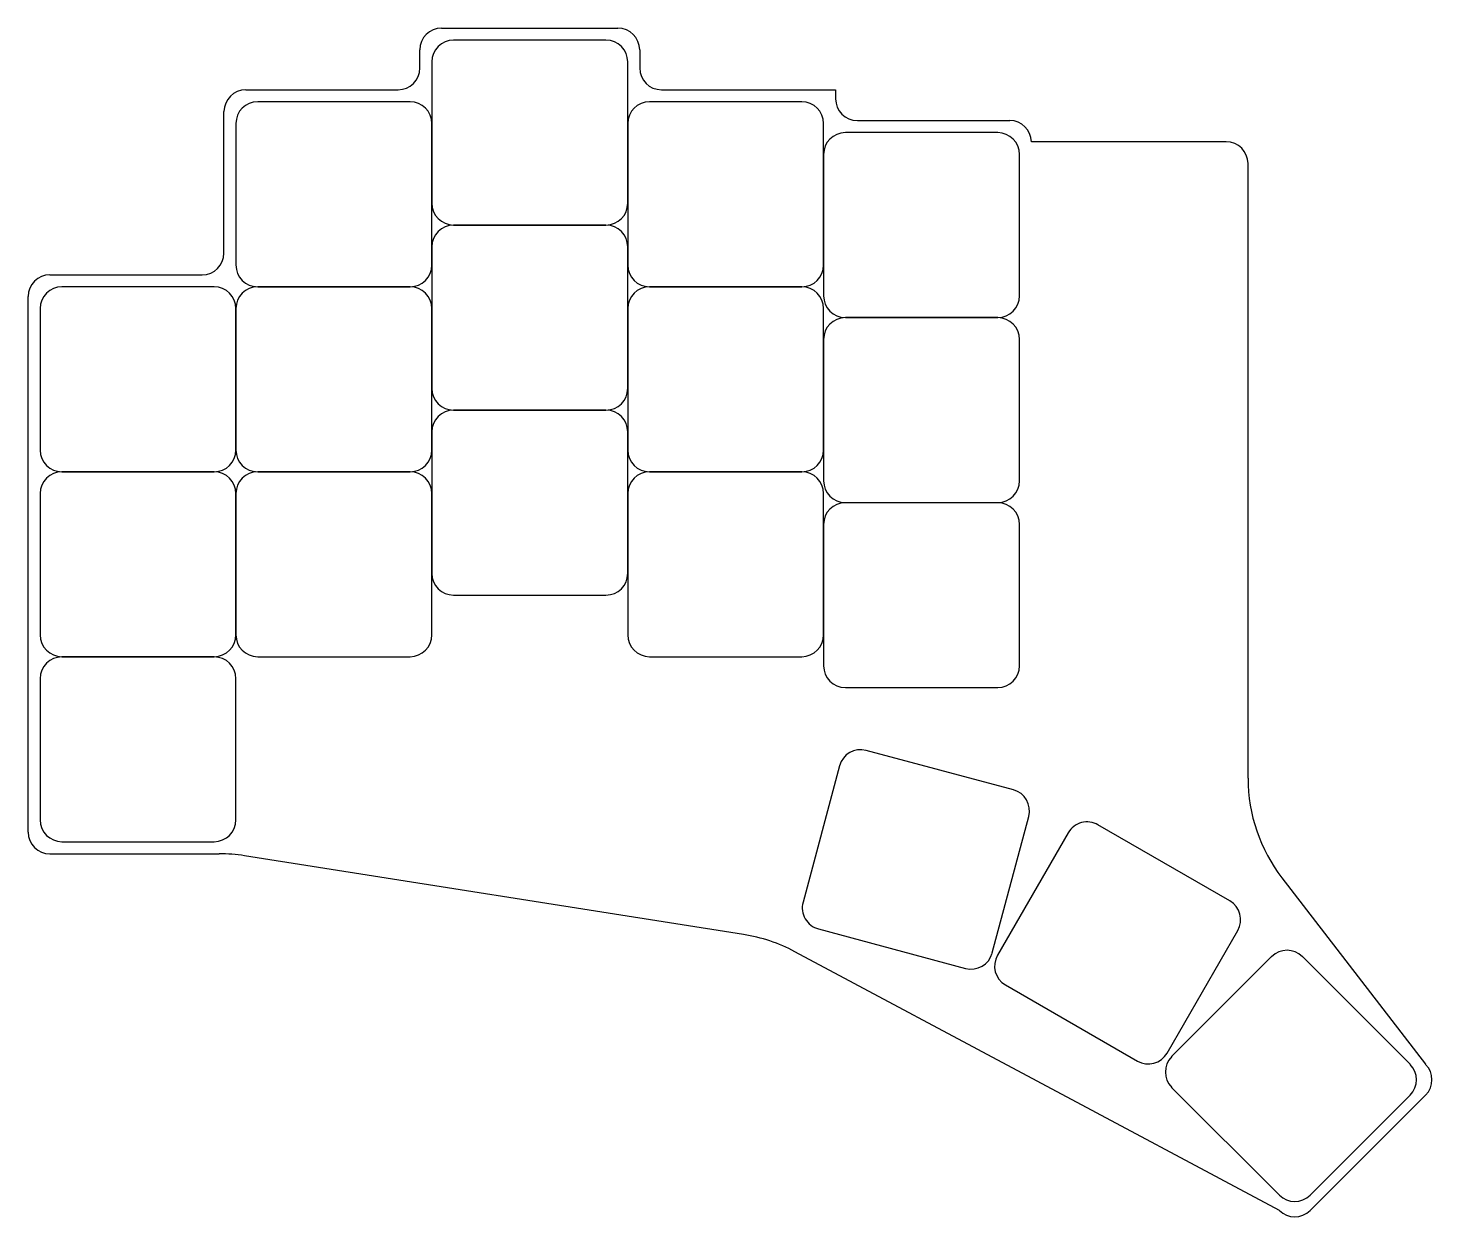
# Model space of a CAD drawing. Header units: millimetres. Extents: x 58 to 187, y 7 to 116.
import ezdxf

# ---------------------------------------------------------------- set-up
doc = ezdxf.new("R2010")
doc.units = ezdxf.units.MM

msp = doc.modelspace()

# ---------------------------------------------------------------- linework, layer by layer
for p, q in [((95.9, 116.27), (112.1, 116.27)), ((111, 115.16), (97, 115.16)), ((93.9, 112.6), (93.9, 114.27)), ((114.1, 114.27), (114.1, 112.6)), ((95, 113.16), (95, 100.17)), ((113, 100.17), (113, 113.16)), ((77.9, 110.6), (91.9, 110.6)), ((116.1, 110.6), (132.1, 110.6)), ((132.1, 110.6), (132.1, 109.77)), ((75.9, 95.6), (75.9, 108.6)), ((93, 109.5), (79, 109.5)), ((129, 109.5), (115, 109.5)), ((77, 107.5), (77, 94.5)), ((95, 94.5), (95, 107.5)), ((113, 107.5), (113, 94.5)), ((131, 94.5), (131, 107.5)), ((134.1, 107.77), (148.1, 107.77)), ((147, 106.66), (133, 106.66)), ((168, 105.82), (150.1, 105.82)), ((131, 104.66), (131, 91.67)), ((149, 91.67), (149, 104.66)), ((170, 47.34), (170, 103.82)), ((97, 98.17), (111, 98.17)), ((111, 98.16), (97, 98.16)), ((95, 96.16), (95, 83.17)), ((113, 83.17), (113, 96.16)), ((59.9, 93.6), (73.9, 93.6)), ((57.9, 42.4), (57.9, 91.6)), ((75, 92.5), (61.01, 92.5)), ((93, 92.5), (79, 92.5)), ((79, 92.5), (93, 92.5)), ((129, 92.5), (115, 92.5)), ((115, 92.5), (129, 92.5)), ((59.01, 90.5), (59.01, 77.5)), ((77, 77.5), (77, 90.5)), ((77, 90.5), (77, 77.5)), ((95, 77.5), (95, 90.5)), ((113, 90.5), (113, 77.5)), ((131, 77.5), (131, 90.5)), ((133, 89.67), (147, 89.67)), ((147, 89.66), (133, 89.66)), ((131, 87.66), (131, 74.67)), ((149, 74.67), (149, 87.66)), ((97, 81.17), (111, 81.17)), ((111, 81.16), (97, 81.16)), ((95, 79.16), (95, 66.17)), ((113, 66.17), (113, 79.16)), ((75, 75.5), (61.01, 75.5)), ((61.01, 75.5), (75, 75.5)), ((93, 75.5), (79, 75.5)), ((79, 75.5), (93, 75.5)), ((129, 75.5), (115, 75.5)), ((115, 75.5), (129, 75.5)), ((59.01, 73.5), (59.01, 60.51)), ((77, 60.51), (77, 73.5)), ((77, 73.5), (77, 60.51)), ((95, 60.51), (95, 73.5)), ((113, 73.5), (113, 60.51)), ((131, 60.51), (131, 73.5)), ((133, 72.67), (147, 72.67)), ((147, 72.66), (133, 72.66)), ((131, 70.66), (131, 57.67)), ((149, 57.67), (149, 70.66)), ((97, 64.17), (111, 64.17)), ((61.01, 58.51), (75, 58.51)), ((75, 58.49), (61.01, 58.49)), ((79, 58.51), (93, 58.51)), ((115, 58.51), (129, 58.51)), ((59.01, 56.49), (59.01, 43.51)), ((77, 43.51), (77, 56.49)), ((133, 55.67), (147, 55.67)), ((148.44, 46.28), (134.92, 49.9)), ((132.47, 48.49), (129.11, 35.94)), ((146.49, 31.29), (149.85, 43.83)), ((168.32, 36.07), (156.21, 43.06)), ((61.01, 41.51), (75, 41.51)), ((153.48, 42.33), (146.98, 31.08)), ((59.9, 40.4), (75.46, 40.4)), ((123.64, 32.99), (77.8, 40.22)), ((173.12, 38.18), (186.31, 21.06)), ((130.52, 33.49), (144.04, 29.87)), ((162.56, 22.09), (169.05, 33.34)), ((172.88, 7.62), (128.37, 31.4)), ((172.17, 30.95), (162.98, 21.76)), ((184.89, 21.06), (175, 30.95)), ((147.71, 28.35), (159.83, 21.36)), ((162.98, 18.93), (172.88, 9.04)), ((175.7, 7.62), (186.31, 18.23)), ((175.7, 9.04), (184.89, 18.23))]:
    msp.add_line(p, q)
for centre, radius, start, end in [((95.9, 114.27), 2, 90, 180), ((112.1, 114.27), 2, 0, 90), ((97, 113.16), 2, 90, 180), ((111, 113.16), 2, 0, 90), ((91.9, 112.6), 2, 270, 0), ((116.1, 112.6), 2, 180, 270), ((77.9, 108.6), 2, 90, 180), ((134.1, 109.77), 2, 180, 270), ((79, 107.5), 2, 90, 180), ((93, 107.5), 2, 0, 90), ((115, 107.5), 2, 90, 180), ((129, 107.5), 2, 0, 90), ((148.1, 105.77), 2, 1.4325, 90), ((133, 104.66), 2, 90, 180), ((147, 104.66), 2, 0, 90), ((168, 103.82), 2, 0, 90), ((97, 100.17), 2, 180, 270), ((111, 100.17), 2, 270, 360), ((97, 96.16), 2, 90, 180), ((111, 96.16), 2, 0, 90), ((73.9, 95.6), 2, 270, 0), ((79, 94.5), 2, 180, 270), ((93, 94.5), 2, 270, 360), ((115, 94.5), 2, 180, 270), ((129, 94.5), 2, 270, 360), ((59.9, 91.6), 2, 90, 180), ((61.01, 90.5), 2, 90, 180), ((75, 90.5), 2, 0, 90), ((79, 90.5), 2, 90, 180), ((93, 90.5), 2, 0, 90), ((115, 90.5), 2, 90, 180), ((129, 90.5), 2, 0, 90), ((133, 91.67), 2, 180, 270), ((147, 91.67), 2, 270, 360), ((133, 87.66), 2, 90, 180), ((147, 87.66), 2, 0, 90), ((97, 83.17), 2, 180, 270), ((111, 83.17), 2, 270, 360), ((97, 79.16), 2, 90, 180), ((111, 79.16), 2, 0, 90), ((61.01, 77.5), 2, 180, 270), ((75, 77.5), 2, 270, 360), ((79, 77.5), 2, 180, 270), ((93, 77.5), 2, 270, 360), ((115, 77.5), 2, 180, 270), ((129, 77.5), 2, 270, 360), ((61.01, 73.5), 2, 90, 180), ((75, 73.5), 2, 0, 90), ((79, 73.5), 2, 90, 180), ((93, 73.5), 2, 0, 90), ((115, 73.5), 2, 90, 180), ((129, 73.5), 2, 0, 90), ((133, 74.67), 2, 180, 270), ((147, 74.67), 2, 270, 360), ((133, 70.66), 2, 90, 180), ((147, 70.66), 2, 0, 90), ((97, 66.17), 2, 180, 270), ((111, 66.17), 2, 270, 360), ((61.01, 60.51), 2, 180, 270), ((75, 60.51), 2, 270, 360), ((79, 60.51), 2, 180, 270), ((93, 60.51), 2, 270, 360), ((115, 60.51), 2, 180, 270), ((129, 60.51), 2, 270, 360), ((61.01, 56.49), 2, 90, 180), ((75, 56.49), 2, 0, 90), ((133, 57.67), 2, 180, 270), ((147, 57.67), 2, 270, 360), ((134.4, 47.97), 2, 75, 165), ((185, 47.34), 15, 180, 217.6115), ((147.92, 44.35), 2, 345, 75), ((61.01, 43.51), 2, 180, 270), ((75, 43.51), 2, 270, 360), ((155.21, 41.33), 2, 60, 150), ((59.9, 42.4), 2, 180, 270), ((75.46, 25.4), 15, 81.0386, 90), ((131.04, 35.43), 2, 165, 255), ((167.32, 34.34), 2, 330, 60), ((121.3, 18.17), 15, 61.8843, 81.0386), ((144.56, 31.8), 2, 255, 345), ((148.71, 30.08), 2, 150, 240), ((173.58, 29.53), 2, 45, 135), ((160.83, 23.09), 2, 240, 330), ((164.4, 20.35), 2, 135, 225), ((183.48, 19.64), 2, 315, 45), ((184.9, 19.64), 2, 315, 45), ((174.29, 10.46), 2, 225, 315), ((174.29, 9.04), 2, 225, 315)]:
    msp.add_arc(centre, radius, start, end)

doc.saveas('drawing.dxf')
